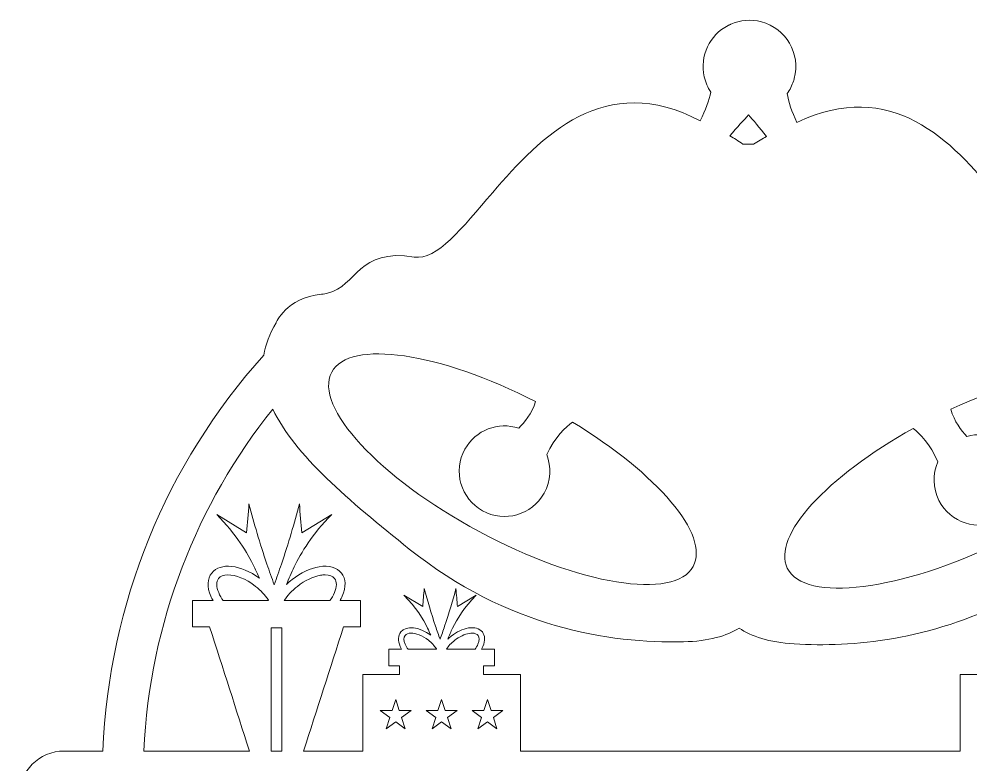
# Model space of a CAD drawing. Extents: x 64 to 1936, y -1904 to -95.
# Drawn here: x 64 to 1301, y -1065 to -95 of the extents above; entities that cross this region are included whole.
import ezdxf

# ---------------------------------------------------------------- set-up
doc = ezdxf.new("R2010")
doc.units = 0
doc.header["$MEASUREMENT"] = 0
doc.layers.add('Layer 1', color=7, linetype='Continuous')

# ---------------------------------------------------------------- blocks, each defined once
blk = doc.blocks.new('block 2')
at = {"layer": 'Layer 1', "lineweight": 0}
for points in [[(392, -1046.5), (392, -886.4), (405.7, -886.4), (405.7, -1046.5), (392, -1046.5)], [(573.6, -994), (561.2, -1003), (566, -1017.6), (553.6, -1008.6), (541.2, -1017.6), (545.9, -1003), (533.5, -994), (548.8, -994), (553.6, -979.5), (558.3, -994), (573.6, -994)], [(633.2, -994), (620.8, -1003), (625.5, -1017.6), (613.1, -1008.6), (600.8, -1017.6), (605.5, -1003), (593.1, -994), (608.4, -994), (613.1, -979.5), (617.9, -994), (633.2, -994)], [(685.1, -1017.6), (672.7, -1008.6), (660.3, -1017.6), (665, -1003), (652.7, -994), (668, -994), (672.7, -979.5), (677.4, -994), (692.8, -994), (680.4, -1003), (685.1, -1017.6)]]:
    blk.add_lwpolyline(points, dxfattribs=at)
for points, knots in [([(1877.9, -1046.5), (1877.9, -1046.5), (1827.6, -1046.5), (1827.6, -1046.5), (1819.9, -859), (1749.7, -682.5), (1627, -541.7), (1624.5, -532.1), (1620.7, -522.5), (1615.3, -512.7), (1615.3, -512.7), (1604, -481.2), (1560.9, -473.8), (1559.8, -473.6), (1558.6, -473.4), (1557.5, -473.3), (1511.5, -467), (1517.2, -410.7), (1439, -420.5), (1408, -424.3), (1376.1, -377.2), (1335.3, -326.6), (1275.7, -252.5), (1197, -170.9), (1074.5, -229.9), (1068.3, -216), (1063.4, -202.5), (1062.1, -192.2), (1062.1, -192.2), (1062.1, -192.2), (1062.1, -192.1), (1063.8, -189.7), (1065.4, -187.1), (1066.8, -184.4), (1066.9, -184.3), (1066.9, -184.2), (1066.9, -184.1), (1068.2, -181.5), (1069.3, -178.8), (1070.3, -176), (1070.4, -175.6), (1070.6, -175.1), (1070.7, -174.7), (1070.9, -174), (1071.2, -173.3), (1071.3, -172.6), (1079.8, -140.4), (1060.7, -107.5), (1028.5, -98.9), (1014.7, -95.3), (1000.8, -96.8), (988.7, -102.2), (988.5, -102.2), (988.3, -102.3), (988.2, -102.4), (987.7, -102.6), (987.2, -102.8), (986.7, -103.1), (986.3, -103.3), (985.8, -103.5), (985.3, -103.8), (985.3, -103.8), (985.3, -103.8), (985.2, -103.8), (961.5, -116.1), (948.2, -143.2), (954.3, -170.4), (955.9, -177.8), (958.9, -184.5), (962.8, -190.4), (961.1, -200.7), (955.7, -213.9), (949, -227.5), (825.3, -162.3), (742.5, -247.3), (679.6, -320.6), (639.4, -367.4), (607.3, -409.4), (577.7, -404.6), (504.6, -392.7), (503.4, -442), (465.1, -451.6), (462.7, -452.3), (460.1, -452.7), (457.4, -453), (411.2, -457.5), (398.2, -490.2), (398.2, -490.2), (389.7, -504.3), (384.6, -518.2), (382.3, -532), (254.5, -674.5), (181.2, -854.7), (173.3, -1046.5), (173.3, -1046.5), (122.9, -1046.5), (122.9, -1046.5), (90.7, -1046.5), (64.4, -1072.8), (64.4, -1105.1), (64.4, -1105.1), (64.4, -1386.4), (64.4, -1386.4), (64.4, -1418.7), (90.7, -1445), (122.9, -1445), (122.9, -1445), (257.2, -1445), (257.2, -1445), (322.8, -1578), (423.2, -1690.8), (548.1, -1771.9), (637.3, -1829.7), (736.1, -1869.4), (839.6, -1889.2), (890.6, -1899), (942.8, -1904), (995.5, -1904), (997.2, -1904), (998.8, -1904), (1000.4, -1903.9), (1002.1, -1904), (1003.7, -1904), (1005.3, -1904), (1057.2, -1904), (1108.6, -1899.2), (1158.9, -1889.6), (1263.2, -1870), (1362.8, -1830.2), (1452.7, -1771.9), (1577.7, -1690.8), (1678, -1578), (1743.6, -1445), (1743.6, -1445), (1877.9, -1445), (1877.9, -1445), (1910.2, -1445), (1936.4, -1418.7), (1936.4, -1386.4), (1936.4, -1386.4), (1936.4, -1105.1), (1936.4, -1105.1), (1936.4, -1072.8), (1910.2, -1046.5), (1877.9, -1046.5)], [0, 0, 0, 0, 1, 1, 1, 2, 2, 2, 3, 3, 3, 4, 4, 4, 5, 5, 5, 6, 6, 6, 7, 7, 7, 8, 8, 8, 9, 9, 9, 10, 10, 10, 11, 11, 11, 12, 12, 12, 13, 13, 13, 14, 14, 14, 15, 15, 15, 16, 16, 16, 17, 17, 17, 18, 18, 18, 19, 19, 19, 20, 20, 20, 21, 21, 21, 22, 22, 22, 23, 23, 23, 24, 24, 24, 25, 25, 25, 26, 26, 26, 27, 27, 27, 28, 28, 28, 29, 29, 29, 30, 30, 30, 31, 31, 31, 32, 32, 32, 33, 33, 33, 34, 34, 34, 35, 35, 35, 36, 36, 36, 37, 37, 37, 38, 38, 38, 39, 39, 39, 40, 40, 40, 41, 41, 41, 42, 42, 42, 43, 43, 43, 44, 44, 44, 45, 45, 45, 46, 46, 46, 47, 47, 47, 48, 48, 48, 48]), ([(1011.9, -220), (1017.6, -226.4), (1026.3, -236.4), (1035, -248.1), (1029.9, -250.8), (1024.2, -254.1), (1018.3, -258.1), (1014, -258), (1009.6, -258), (1005.3, -258), (1005.3, -258), (1004.4, -258), (1004.4, -258), (998.5, -253.7), (992.9, -250.1), (987.7, -247.2), (997, -235.9), (1005.9, -226.2), (1011.9, -220)], [0, 0, 0, 0, 1, 1, 1, 2, 2, 2, 3, 3, 3, 4, 4, 4, 5, 5, 5, 6, 6, 6, 6]), ([(470.5, -554.2), (493.7, -511), (610.6, -528.5), (735.3, -592.4), (730.3, -608.1), (720.7, -619.8), (713.3, -627), (686.9, -618.3), (657.4, -629.2), (643.5, -654.3), (627.7, -682.7), (638, -718.5), (666.4, -734.3), (694.8, -750), (730.6, -739.8), (746.3, -711.4), (755.2, -695.4), (755.8, -677.1), (749.7, -661.4), (760.6, -638.5), (774.5, -625.6), (783.2, -619.1), (893.1, -685.7), (961.8, -765.9), (940, -806.5), (915.9, -851.2), (791.4, -830.9), (661.8, -761.2), (532.1, -691.6), (446.5, -598.9), (470.5, -554.2)], [0, 0, 0, 0, 1, 1, 1, 2, 2, 2, 3, 3, 3, 4, 4, 4, 5, 5, 5, 6, 6, 6, 7, 7, 7, 8, 8, 8, 9, 9, 9, 10, 10, 10, 10]), ([(1225.8, -627.3), (1234.3, -634.1), (1247.6, -647.6), (1257.8, -670.8), (1251, -686.3), (1251, -704.6), (1259.2, -720.8), (1273.9, -749.8), (1309.3, -761.4), (1338.3, -746.7), (1367.3, -732), (1378.8, -696.6), (1364.1, -667.6), (1351.1, -642), (1322, -630.1), (1295.4, -637.7), (1288.2, -630.2), (1279, -618.2), (1274.6, -602.4), (1401.6, -543.1), (1519.1, -530), (1540.7, -573.9), (1563, -619.5), (1474, -709), (1341.9, -773.8), (1209.8, -838.6), (1084.6, -854.3), (1062.2, -808.8), (1041.9, -767.4), (1113.4, -689.7), (1225.8, -627.3)], [0, 0, 0, 0, 1, 1, 1, 2, 2, 2, 3, 3, 3, 4, 4, 4, 5, 5, 5, 6, 6, 6, 7, 7, 7, 8, 8, 8, 9, 9, 9, 10, 10, 10, 10]), ([(394, -602.1), (422.2, -661.8), (492.7, -721.1), (571.2, -784), (698.4, -885.8), (830.9, -906.7), (927.4, -904.6), (960.1, -903.8), (983.4, -896.8), (999.6, -886.8), (1015.4, -897.4), (1038.5, -905.3), (1071.2, -907.3), (1147.4, -911.8), (1246.9, -902.6), (1350, -850.4), (1362.2, -864), (1369.7, -876.8), (1374.6, -886.8), (1376.9, -891.5), (1379, -896.4), (1380.9, -901.1), (1379.5, -899.7), (1377.9, -898.4), (1376.3, -897.1), (1369.2, -891.5), (1361.4, -887.8), (1354.1, -886.6), (1346.1, -885.3), (1339.7, -887.1), (1336, -891.8), (1332.3, -896.5), (1332.1, -903.1), (1335.3, -910.6), (1335.8, -911.9), (1336.4, -913.1), (1337.1, -914.3), (1337.1, -914.3), (1320.4, -914.3), (1320.4, -914.3), (1320.4, -914.3), (1320.4, -935.7), (1320.4, -935.7), (1320.4, -935.7), (1334.3, -935.7), (1334.3, -935.7), (1334.3, -935.7), (1334.3, -946.9), (1334.3, -946.9), (1334.3, -946.9), (1286.6, -946.9), (1286.6, -946.9), (1286.6, -946.9), (1286.6, -1046.5), (1286.6, -1046.5), (1286.6, -1046.5), (715.5, -1046.5), (715.5, -1046.5), (715.5, -1046.5), (715.5, -946.9), (715.5, -946.9), (715.5, -946.9), (667.8, -946.9), (667.8, -946.9), (667.8, -946.9), (667.8, -935.7), (667.8, -935.7), (667.8, -935.7), (681.7, -935.7), (681.7, -935.7), (681.7, -935.7), (681.7, -914.3), (681.7, -914.3), (681.7, -914.3), (665, -914.3), (665, -914.3), (665.7, -913.1), (666.3, -911.9), (666.8, -910.6), (670, -903.1), (669.8, -896.5), (666.1, -891.8), (662.4, -887.1), (656, -885.3), (648, -886.6), (640.8, -887.8), (632.9, -891.5), (625.8, -897.1), (624.2, -898.4), (622.7, -899.7), (621.2, -901.1), (623.1, -896.4), (625.2, -891.5), (627.5, -886.8), (633.1, -875.2), (642.4, -860), (658.2, -843.9), (658.2, -843.9), (633.7, -858.9), (633.7, -858.9), (633.1, -851.1), (632.5, -843.2), (631.8, -835.4), (627.7, -851), (622.9, -867.3), (617.1, -884.4), (615.2, -890.2), (613.2, -895.8), (611.2, -901.3), (609.2, -895.8), (607.2, -890.2), (605.3, -884.4), (599.6, -867.3), (594.7, -851), (590.6, -835.4), (590, -843.2), (589.3, -851.1), (588.7, -858.9), (588.7, -858.9), (564.2, -843.9), (564.2, -843.9), (580.1, -860), (589.3, -875.2), (594.9, -886.8), (596.4, -889.8), (597.8, -893), (599.1, -896.1), (584, -884.9), (567.1, -882.9), (560.2, -891.8), (556.5, -896.5), (556.2, -903.1), (559.4, -910.6), (560, -911.9), (560.6, -913.1), (561.3, -914.3), (561.3, -914.3), (544.5, -914.3), (544.5, -914.3), (544.5, -914.3), (544.5, -935.7), (544.5, -935.7), (544.5, -935.7), (558.5, -935.7), (558.5, -935.7), (558.5, -935.7), (558.5, -946.9), (558.5, -946.9), (558.5, -946.9), (510.8, -946.9), (510.8, -946.9), (510.8, -946.9), (510.8, -1046.5), (510.8, -1046.5), (510.8, -1046.5), (433.9, -1046.5), (433.9, -1046.5), (451.2, -992.7), (468.5, -938.8), (485.8, -885), (485.8, -885), (507.9, -885), (507.9, -885), (507.9, -885), (507.9, -851.1), (507.9, -851.1), (507.9, -851.1), (481.3, -851.1), (481.3, -851.1), (482.4, -849.1), (483.4, -847.1), (484.2, -845.2), (489.3, -833.3), (488.9, -822.7), (483.1, -815.2), (477.2, -807.8), (467, -804.9), (454.3, -807), (442.7, -808.9), (430.2, -814.8), (419, -823.7), (416.4, -825.7), (414, -827.8), (411.7, -830.1), (414.7, -822.6), (418, -814.8), (421.7, -807.2), (430.6, -788.8), (445.3, -764.7), (470.5, -739.1), (470.5, -739.1), (431.6, -762.9), (431.6, -762.9), (430.6, -750.5), (429.5, -738), (428.5, -725.5), (422, -750.3), (414.3, -776.4), (405.2, -803.5), (402.1, -812.7), (399, -821.6), (395.8, -830.4), (392.6, -821.6), (389.4, -812.7), (386.3, -803.5), (377.2, -776.4), (369.5, -750.3), (363, -725.5), (362, -738), (361, -750.5), (359.9, -762.9), (359.9, -762.9), (321.1, -739.1), (321.1, -739.1), (346.2, -764.7), (360.9, -788.8), (369.8, -807.2), (372.2, -812.1), (374.4, -817.1), (376.5, -822), (352.5, -804.2), (325.7, -801.1), (314.6, -815.2), (308.7, -822.7), (308.3, -833.3), (313.4, -845.2), (314.3, -847.1), (315.2, -849.1), (316.4, -851.1), (316.4, -851.1), (289.7, -851.1), (289.7, -851.1), (289.7, -851.1), (289.7, -885), (289.7, -885), (289.7, -885), (311.9, -885), (311.9, -885), (329.1, -938.8), (346.4, -992.7), (363.6, -1046.5), (363.6, -1046.5), (226.5, -1046.5), (226.5, -1046.5), (234, -879.1), (295.6, -725.3), (394, -602.1)], [0, 0, 0, 0, 1, 1, 1, 2, 2, 2, 3, 3, 3, 4, 4, 4, 5, 5, 5, 6, 6, 6, 7, 7, 7, 8, 8, 8, 9, 9, 9, 10, 10, 10, 11, 11, 11, 12, 12, 12, 13, 13, 13, 14, 14, 14, 15, 15, 15, 16, 16, 16, 17, 17, 17, 18, 18, 18, 19, 19, 19, 20, 20, 20, 21, 21, 21, 22, 22, 22, 23, 23, 23, 24, 24, 24, 25, 25, 25, 26, 26, 26, 27, 27, 27, 28, 28, 28, 29, 29, 29, 30, 30, 30, 31, 31, 31, 32, 32, 32, 33, 33, 33, 34, 34, 34, 35, 35, 35, 36, 36, 36, 37, 37, 37, 38, 38, 38, 39, 39, 39, 40, 40, 40, 41, 41, 41, 42, 42, 42, 43, 43, 43, 44, 44, 44, 45, 45, 45, 46, 46, 46, 47, 47, 47, 48, 48, 48, 49, 49, 49, 50, 50, 50, 51, 51, 51, 52, 52, 52, 53, 53, 53, 54, 54, 54, 55, 55, 55, 56, 56, 56, 57, 57, 57, 58, 58, 58, 59, 59, 59, 60, 60, 60, 61, 61, 61, 62, 62, 62, 63, 63, 63, 64, 64, 64, 65, 65, 65, 66, 66, 66, 67, 67, 67, 68, 68, 68, 69, 69, 69, 70, 70, 70, 71, 71, 71, 72, 72, 72, 73, 73, 73, 74, 74, 74, 75, 75, 75, 76, 76, 76, 77, 77, 77, 78, 78, 78, 79, 79, 79, 80, 80, 80, 81, 81, 81, 82, 82, 82, 82]), ([(388, -851.1), (388, -851.1), (329.7, -851.1), (329.7, -851.1), (327.2, -847.7), (325.2, -844.2), (323.7, -840.7), (320.4, -833), (320.3, -826.2), (323.4, -822.2), (325.8, -819.2), (330.1, -817.6), (335.7, -817.6), (345.4, -817.6), (358.7, -822.3), (371.7, -832.5), (378.3, -837.7), (383.9, -843.6), (388, -849.6), (388.1, -849.9), (388.2, -850.1), (388.3, -850.4), (388.2, -850.6), (388.1, -850.8), (388, -851.1)], [0, 0, 0, 0, 1, 1, 1, 2, 2, 2, 3, 3, 3, 4, 4, 4, 5, 5, 5, 6, 6, 6, 7, 7, 7, 8, 8, 8, 8]), ([(408.7, -851.1), (412.9, -844.5), (418.8, -838.1), (425.9, -832.5), (435.7, -824.8), (446.4, -819.7), (456.1, -818.1), (458.2, -817.8), (460.1, -817.6), (461.9, -817.6), (467.5, -817.6), (471.9, -819.2), (474.2, -822.2), (477.4, -826.2), (477.2, -833), (473.9, -840.7), (472.4, -844.2), (470.4, -847.7), (468, -851.1), (468, -851.1), (408.7, -851.1), (408.7, -851.1)], [0, 0, 0, 0, 1, 1, 1, 2, 2, 2, 3, 3, 3, 4, 4, 4, 5, 5, 5, 6, 6, 6, 7, 7, 7, 7]), ([(606.4, -914.3), (606.4, -914.3), (569.7, -914.3), (569.7, -914.3), (568.1, -912.2), (566.9, -910), (565.9, -907.8), (563.8, -902.9), (563.8, -898.7), (565.7, -896.2), (567.2, -894.3), (569.9, -893.3), (573.5, -893.3), (579.5, -893.3), (587.9, -896.2), (596.1, -902.6), (600.2, -905.9), (603.7, -909.6), (606.3, -913.4), (606.4, -913.6), (606.5, -913.7), (606.5, -913.9), (606.5, -914), (606.4, -914.2), (606.4, -914.3)], [0, 0, 0, 0, 1, 1, 1, 2, 2, 2, 3, 3, 3, 4, 4, 4, 5, 5, 5, 6, 6, 6, 7, 7, 7, 8, 8, 8, 8]), ([(660.4, -907.8), (659.4, -910), (658.2, -912.2), (656.6, -914.3), (656.6, -914.3), (619.4, -914.3), (619.4, -914.3), (622, -910.2), (625.7, -906.2), (630.2, -902.6), (636.3, -897.8), (643.1, -894.6), (649.2, -893.6), (650.5, -893.4), (651.7, -893.3), (652.8, -893.3), (656.3, -893.3), (659.1, -894.3), (660.5, -896.2), (662.5, -898.7), (662.5, -902.9), (660.4, -907.8)], [0, 0, 0, 0, 1, 1, 1, 2, 2, 2, 3, 3, 3, 4, 4, 4, 5, 5, 5, 6, 6, 6, 7, 7, 7, 7])]:
    blk.add_open_spline(points, degree=3, knots=knots, dxfattribs=at)

msp = doc.modelspace()

# ---------------------------------------------------------------- block references
at = {"layer": 'Layer 1'}
msp.add_blockref('block 2', (0, 0), dxfattribs=at)

doc.saveas('drawing.dxf')
